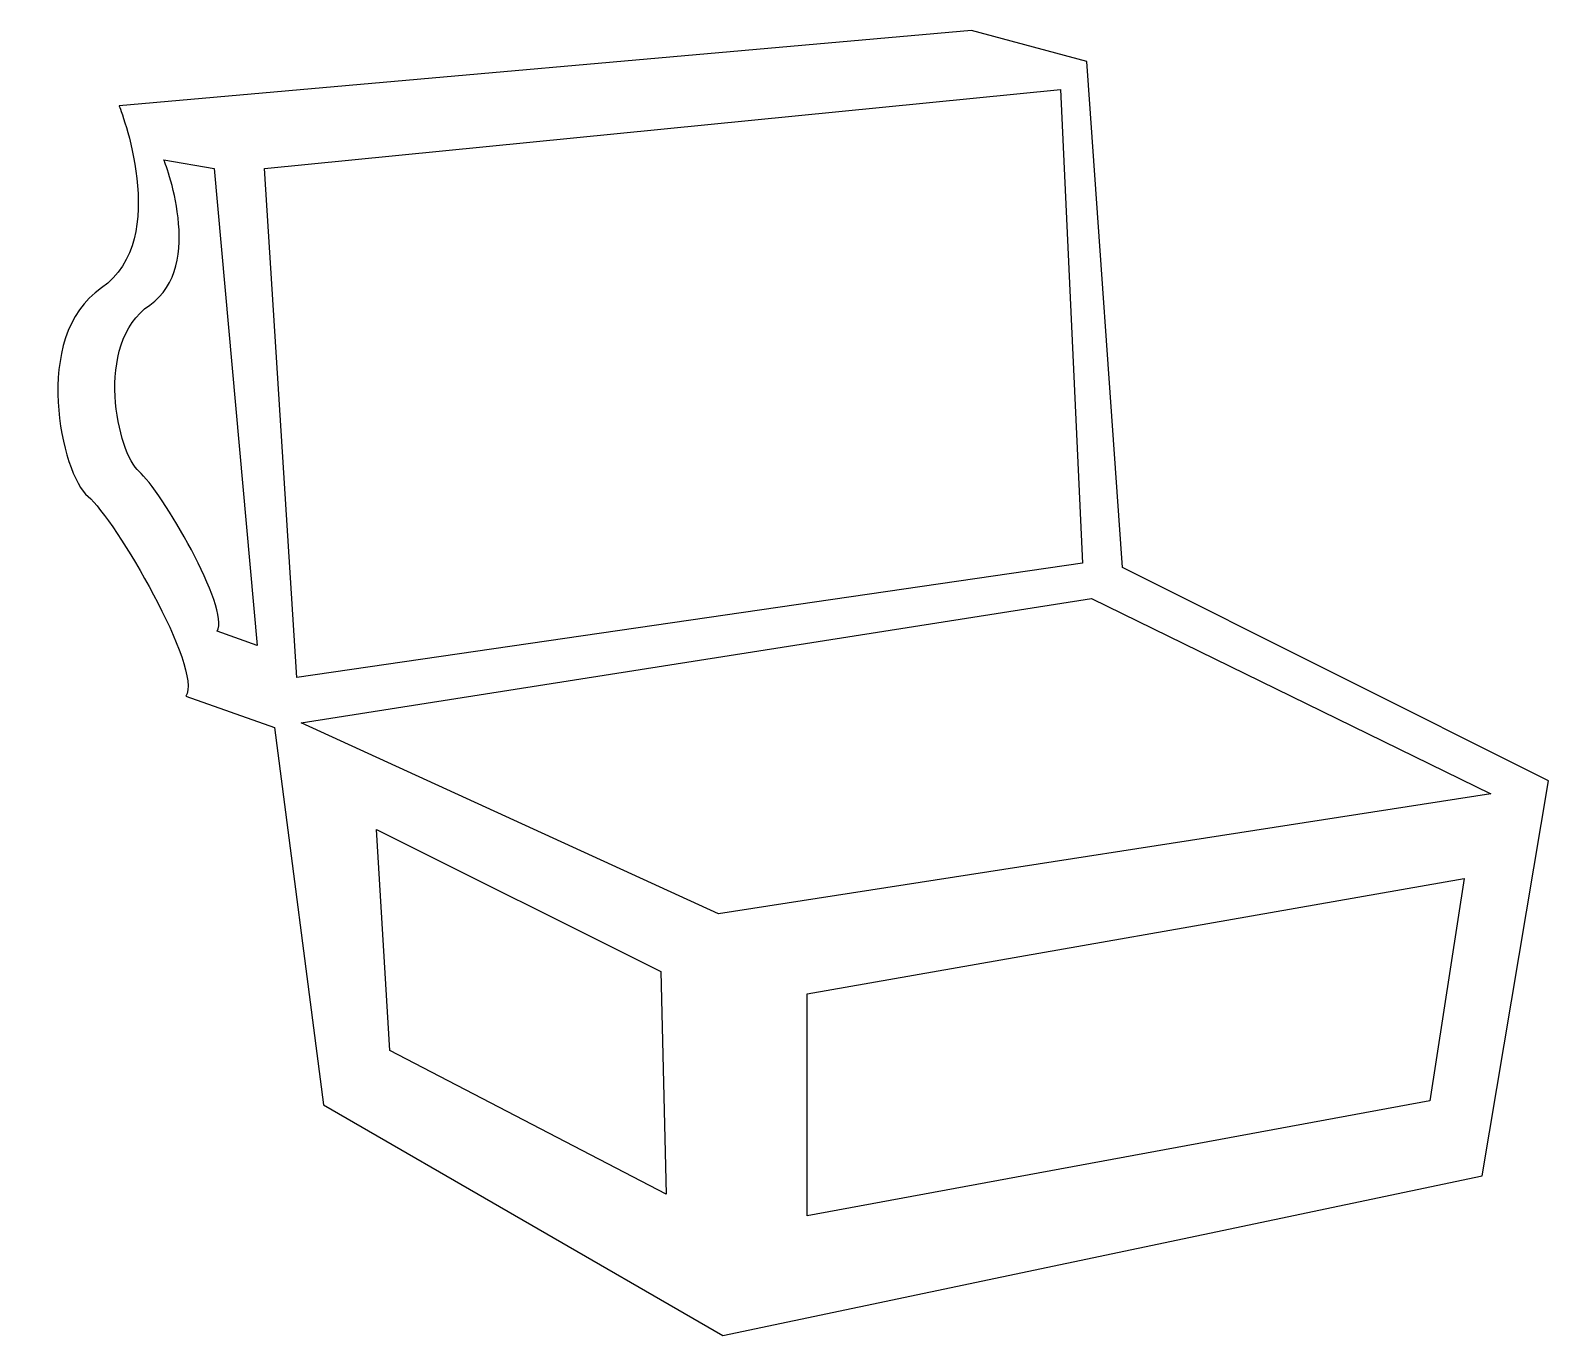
# Model space of a CAD drawing. Header units: centimetres. Extents: x -10.9 to 10.5, y -9.2 to 9.2.
import ezdxf

# ---------------------------------------------------------------- set-up
doc = ezdxf.new("R2010")
doc.units = ezdxf.units.CM
doc.header["$MEASUREMENT"] = 0
doc.layers.add('Camada 1', color=7, linetype='Continuous')

msp = doc.modelspace()

# ---------------------------------------------------------------- linework, layer by layer
at = {"layer": 'Camada 1'}
for points, knots in [([(-1.13437, -9.21704), (-1.13437, -9.21704), (-6.77746, -5.95658), (-6.77746, -5.95658), (-6.77746, -5.95658), (-6.77746, -5.95658), (-7.46718, -0.627), (-7.46718, -0.627), (-7.46718, -0.627), (-7.46718, -0.627), (-8.7212, -0.18811), (-8.7212, -0.18811), (-8.7212, -0.18811), (-8.4704, 0.1881), (-9.72442, 2.31993), (-10.10061, 2.63343), (-10.10061, 2.63343), (-10.47682, 2.94693), (-10.91574, 4.89067), (-9.91252, 5.58039), (-9.91252, 5.58039), (-8.9093, 6.27008), (-9.66172, 8.15113), (-9.66172, 8.15113), (-9.66172, 8.15113), (-9.66172, 8.15113), (2.37688, 9.21704), (2.37688, 9.21704), (2.37688, 9.21704), (2.37688, 9.21704), (4.00708, 8.77812), (4.00708, 8.77812), (4.00708, 8.77812), (4.00708, 8.77812), (4.5087, 1.63022), (4.5087, 1.63022), (4.5087, 1.63022), (4.5087, 1.63022), (10.52797, -1.37942), (10.52797, -1.37942), (10.52797, -1.37942), (10.52797, -1.37942), (9.58746, -6.9598), (9.58746, -6.9598), (9.58746, -6.9598), (9.58746, -6.9598), (-1.13437, -9.21704), (-1.13437, -9.21704)], [0, 0, 0, 0, 0.07692308, 0.07692308, 0.07692308, 0.07692308, 0.15384615, 0.15384615, 0.15384615, 0.15384615, 0.23076923, 0.23076923, 0.23076923, 0.23076923, 0.30769231, 0.30769231, 0.30769231, 0.30769231, 0.38461538, 0.38461538, 0.38461538, 0.38461538, 0.46153846, 0.46153846, 0.46153846, 0.46153846, 0.53846154, 0.53846154, 0.53846154, 0.53846154, 0.61538462, 0.61538462, 0.61538462, 0.61538462, 0.69230769, 0.69230769, 0.69230769, 0.69230769, 0.76923077, 0.76923077, 0.76923077, 0.76923077, 0.84615385, 0.84615385, 0.84615385, 0.84615385, 1, 1, 1, 1]), ([(-7.15367, 0.07833), (-7.15367, 0.07833), (3.94438, 1.69292), (3.94438, 1.69292), (3.94438, 1.69292), (3.94438, 1.69292), (3.63503, 8.38246), (3.63503, 8.38246), (3.63503, 8.38246), (3.63503, 8.38246), (-7.6095, 7.26814), (-7.6095, 7.26814), (-7.6095, 7.26814), (-7.6095, 7.26814), (-7.15367, 0.07833), (-7.15367, 0.07833)], [0, 0, 0, 0, 0.2, 0.2, 0.2, 0.2, 0.4, 0.4, 0.4, 0.4, 0.6, 0.6, 0.6, 0.6, 1, 1, 1, 1]), ([(-7.71324, 0.53153), (-7.71324, 0.53153), (-8.32101, 7.26814), (-8.32101, 7.26814), (-8.32101, 7.26814), (-8.32101, 7.26814), (-9.03004, 7.38987), (-9.03004, 7.38987), (-9.03004, 7.38987), (-9.03004, 7.38987), (-8.42952, 5.88857), (-9.2302, 5.33811), (-9.2302, 5.33811), (-10.03088, 4.78765), (-9.68057, 3.23631), (-9.38035, 2.9861), (-9.38035, 2.9861), (-9.08007, 2.73588), (-8.07921, 1.0344), (-8.27942, 0.73415), (-8.27942, 0.73415), (-8.27942, 0.73415), (-7.71324, 0.53153), (-7.71324, 0.53153)], [0, 0, 0, 0, 0.14285714, 0.14285714, 0.14285714, 0.14285714, 0.28571429, 0.28571429, 0.28571429, 0.28571429, 0.42857143, 0.42857143, 0.42857143, 0.42857143, 0.57142857, 0.57142857, 0.57142857, 0.57142857, 0.71428571, 0.71428571, 0.71428571, 0.71428571, 1, 1, 1, 1]), ([(-7.09097, -0.56429), (-7.09097, -0.56429), (-1.19708, -3.26045), (-1.19708, -3.26045), (-1.19708, -3.26045), (-1.19708, -3.26045), (9.71285, -1.56754), (9.71285, -1.56754), (9.71285, -1.56754), (9.71285, -1.56754), (4.06979, 1.19133), (4.06979, 1.19133), (4.06979, 1.19133), (4.06979, 1.19133), (-7.09097, -0.56429), (-7.09097, -0.56429)], [0, 0, 0, 0, 0.2, 0.2, 0.2, 0.2, 0.4, 0.4, 0.4, 0.4, 0.6, 0.6, 0.6, 0.6, 1, 1, 1, 1]), ([(-6.02506, -2.06911), (-6.02506, -2.06911), (-5.83668, -5.19204), (-5.83668, -5.19204), (-5.83668, -5.19204), (-5.83668, -5.19204), (-1.93654, -7.21803), (-1.93654, -7.21803), (-1.93654, -7.21803), (-1.93654, -7.21803), (-2.01218, -4.07555), (-2.01218, -4.07555), (-2.01218, -4.07555), (-2.01218, -4.07555), (-6.02506, -2.06911), (-6.02506, -2.06911)], [0, 0, 0, 0, 0.2, 0.2, 0.2, 0.2, 0.4, 0.4, 0.4, 0.4, 0.6, 0.6, 0.6, 0.6, 1, 1, 1, 1]), ([(0.05694, -7.5241), (0.05694, -7.5241), (8.85214, -5.90109), (8.85214, -5.90109), (8.85214, -5.90109), (8.85214, -5.90109), (9.33667, -2.75882), (9.33667, -2.75882), (9.33667, -2.75882), (9.33667, -2.75882), (0.05694, -4.38905), (0.05694, -4.38905), (0.05694, -4.38905), (0.05694, -4.38905), (0.05694, -7.5241), (0.05694, -7.5241)], [0, 0, 0, 0, 0.2, 0.2, 0.2, 0.2, 0.4, 0.4, 0.4, 0.4, 0.6, 0.6, 0.6, 0.6, 1, 1, 1, 1])]:
    msp.add_open_spline(points, degree=3, knots=knots, dxfattribs=at)

doc.saveas('drawing.dxf')
